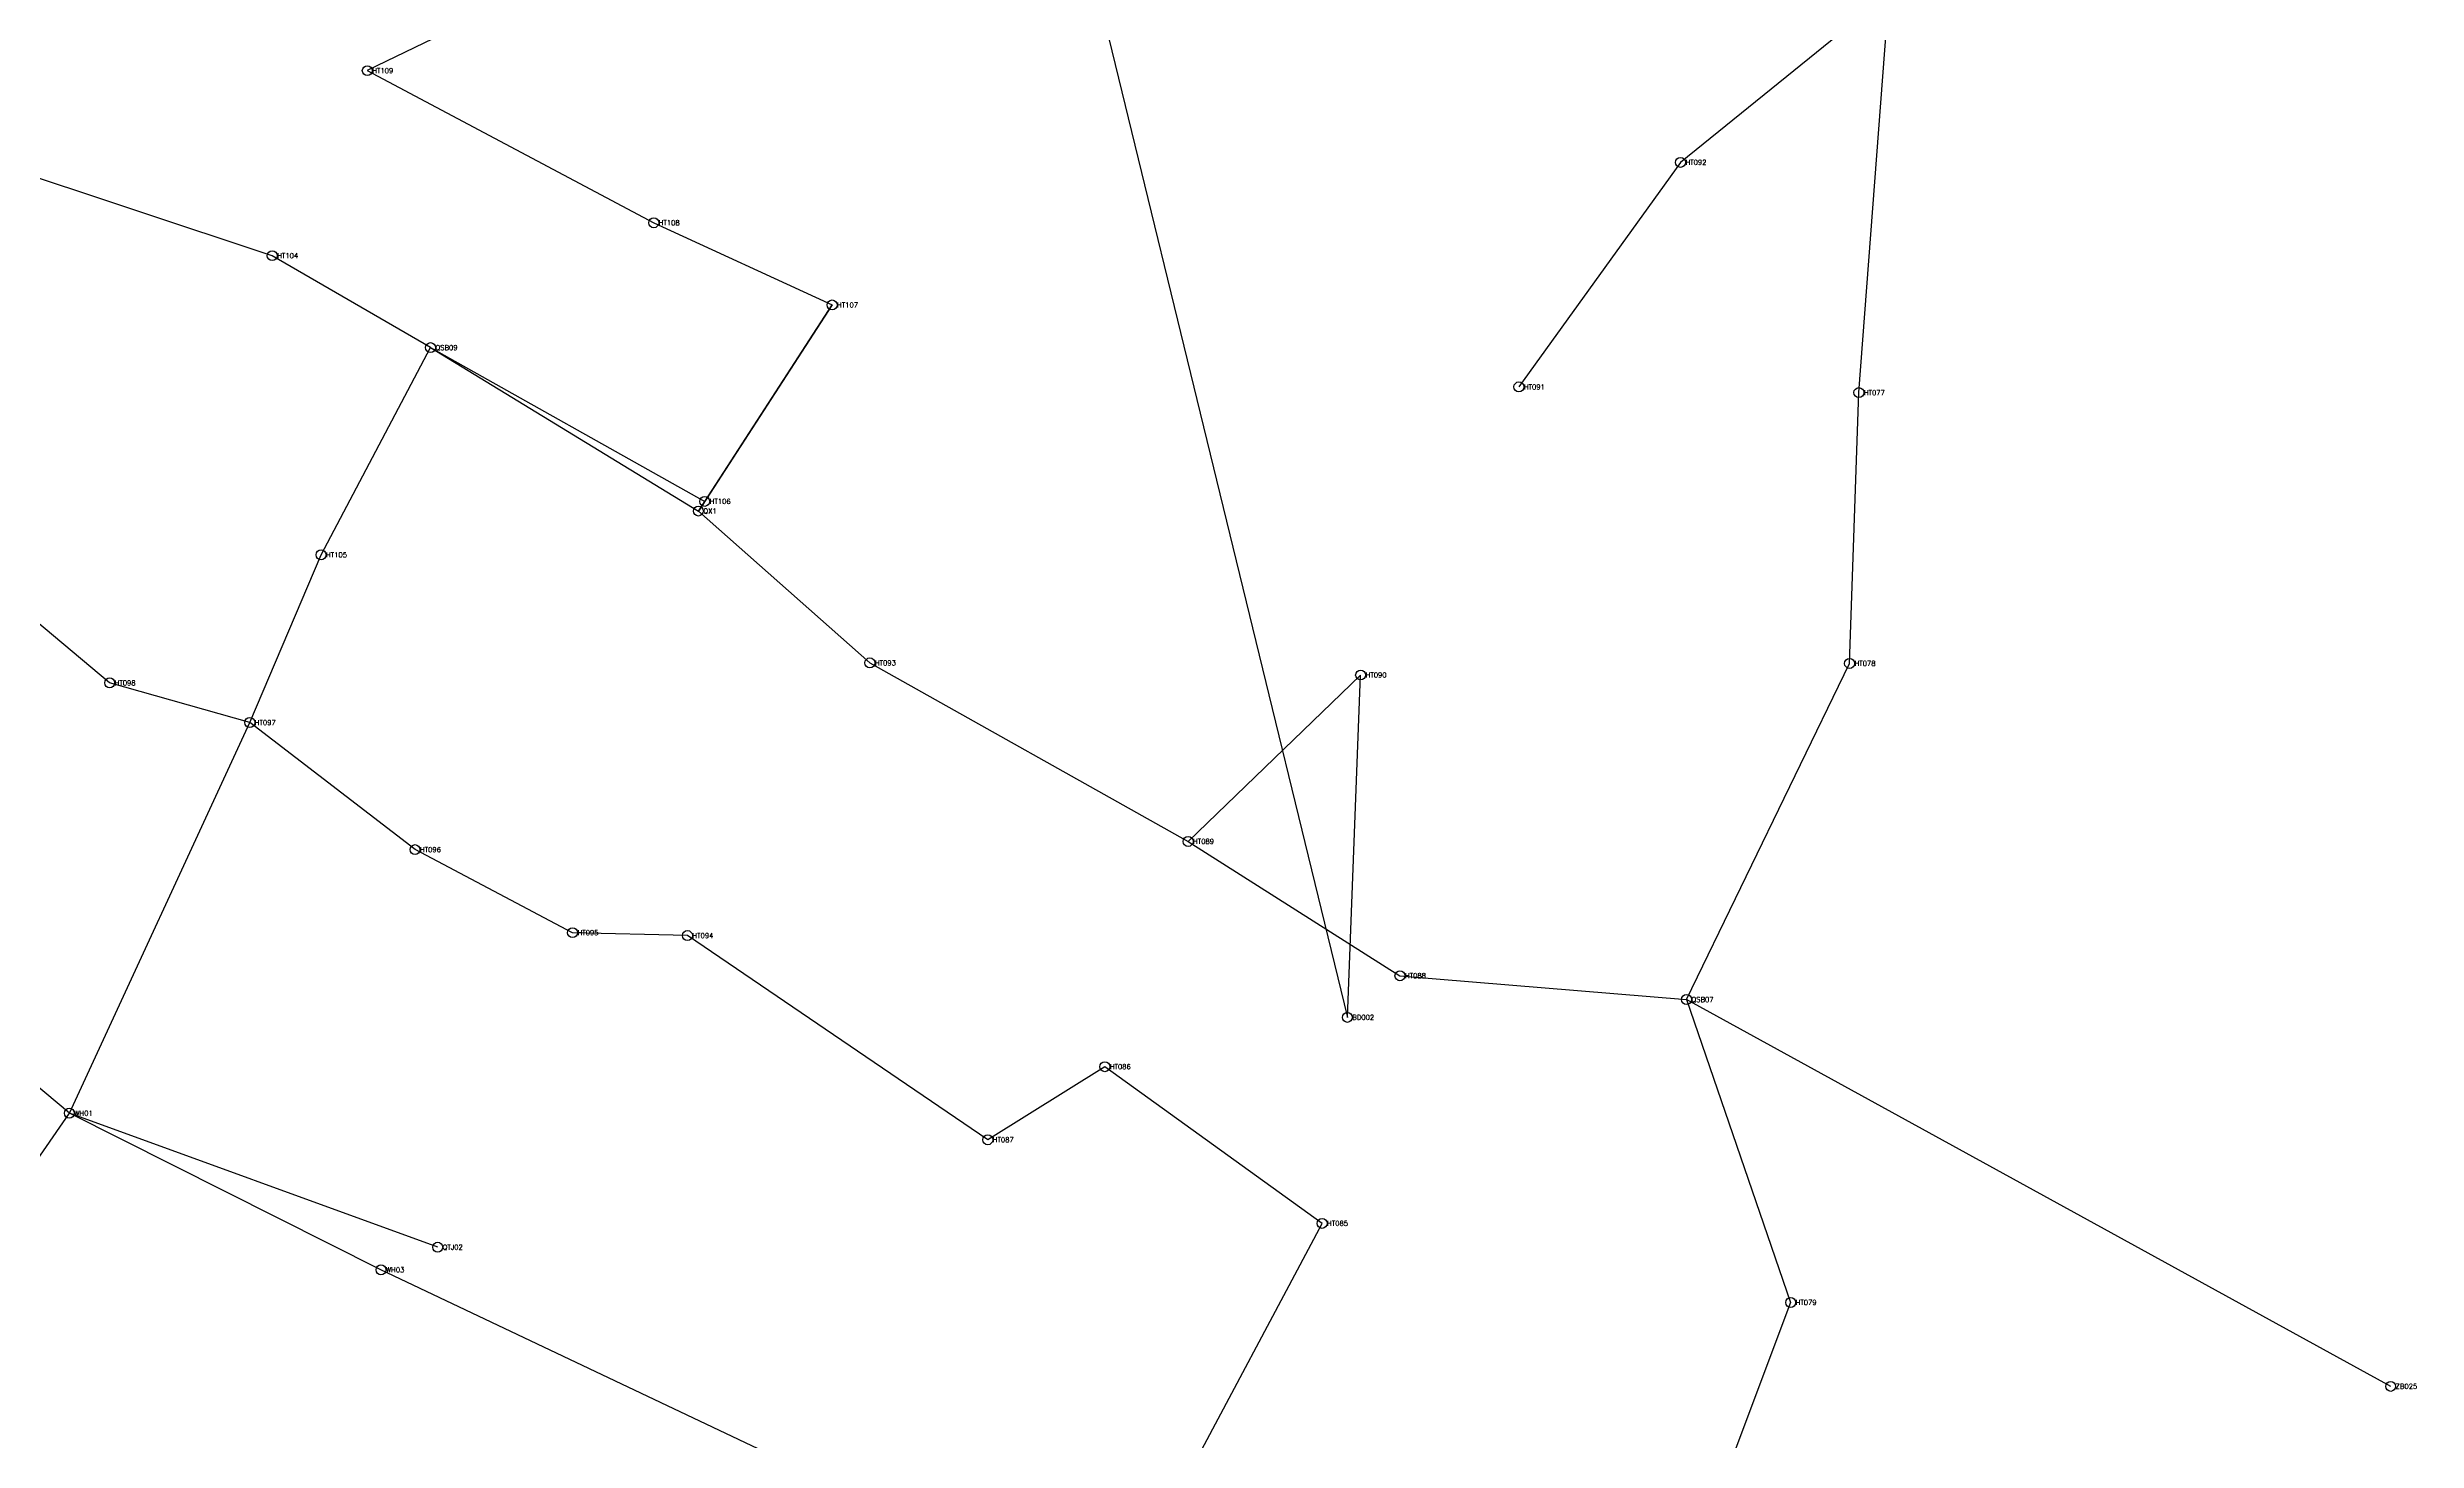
# Model space of a CAD drawing. Extents: x 249003 to 251270, y 2746050 to 2748778.
# Drawn here: x 250215.3 to 250690.2, y 2748195.5 to 2748474.6 of the extents above; entities that cross this region are included whole.
import ezdxf

# ---------------------------------------------------------------- set-up
doc = ezdxf.new("R2010")
doc.units = 0
doc.styles.get("Standard").update_dxf_attribs({"font": 'simplex'})

msp = doc.modelspace()

# ---------------------------------------------------------------- linework, layer by layer
at = {"color": 4}
for p, q in [((250382.959, 2748661.647), (250475.85, 2748280.308)), ((250366.466, 2748512.139), (250279.42, 2748469.974)), ((250584.403, 2748485.388), (250542.621, 2748451.597)), ((250578.38, 2748405.474), (250584.403, 2748485.388)), ((250279.42, 2748469.974), (250336.832, 2748439.502)), ((250260.372, 2748432.908), (250205.102, 2748451.233)), ((250542.621, 2748451.597), (250510.234, 2748406.611)), ((250336.832, 2748439.502), (250372.58, 2748423.032)), ((250292.094, 2748414.482), (250260.372, 2748432.908)), ((250372.58, 2748423.032), (250345.78, 2748381.751)), ((250347.05, 2748383.678), (250372.58, 2748423.032)), ((250270.148, 2748372.972), (250292.094, 2748414.482)), ((250292.094, 2748414.482), (250345.78, 2748381.751)), ((250292.094, 2748414.482), (250347.05, 2748383.678)), ((250576.509, 2748351.217), (250578.38, 2748405.474)), ((250345.78, 2748381.751), (250347.05, 2748383.678)), ((250345.78, 2748381.751), (250380.158, 2748351.323)), ((250255.864, 2748339.374), (250270.148, 2748372.972)), ((250227.783, 2748347.326), (250201.219, 2748369.544)), ((250380.158, 2748351.323), (250443.927, 2748315.555)), ((250543.833, 2748283.882), (250576.509, 2748351.217)), ((250255.864, 2748339.374), (250227.783, 2748347.326)), ((250443.927, 2748315.555), (250478.511, 2748348.896)), ((250475.85, 2748280.308), (250478.511, 2748348.896)), ((250219.701, 2748261.107), (250255.864, 2748339.374)), ((250288.982, 2748313.909), (250255.864, 2748339.374)), ((250320.567, 2748297.273), (250288.982, 2748313.909)), ((250443.927, 2748315.555), (250486.398, 2748288.638)), ((250219.701, 2748261.107), (250173.546, 2748299.834)), ((250343.584, 2748296.694), (250320.567, 2748297.273)), ((250403.782, 2748255.784), (250343.584, 2748296.694)), ((250486.398, 2748288.638), (250543.833, 2748283.882)), ((250684.958, 2748206.379), (250543.833, 2748283.882)), ((250543.833, 2748283.882), (250564.7, 2748223.181)), ((250427.244, 2748270.425), (250403.782, 2748255.784)), ((250470.789, 2748239.033), (250427.244, 2748270.425)), ((250176.359, 2748198.357), (250219.701, 2748261.107)), ((250282.166, 2748229.724), (250219.701, 2748261.107)), ((250293.527, 2748234.256), (250219.701, 2748261.107)), ((250428.398, 2748159.352), (250470.789, 2748239.033)), ((250365.615, 2748190.121), (250282.166, 2748229.724)), ((250564.7, 2748223.181), (250534.898, 2748143.98))]:
    msp.add_line(p, q, dxfattribs=at)
for centre in [(250279.42, 2748469.974), (250542.621, 2748451.597), (250336.832, 2748439.502), (250260.372, 2748432.908), (250372.58, 2748423.032), (250292.094, 2748414.482), (250510.234, 2748406.611), (250578.38, 2748405.474), (250345.78, 2748381.751), (250347.05, 2748383.678), (250270.148, 2748372.972), (250380.158, 2748351.323), (250478.511, 2748348.896), (250576.509, 2748351.217), (250227.783, 2748347.326), (250255.864, 2748339.374), (250443.927, 2748315.555), (250288.982, 2748313.909), (250320.567, 2748297.273), (250343.584, 2748296.694), (250486.398, 2748288.638), (250543.833, 2748283.882), (250475.85, 2748280.308), (250427.244, 2748270.425), (250219.701, 2748261.107), (250403.782, 2748255.784), (250470.789, 2748239.033), (250293.527, 2748234.256), (250282.166, 2748229.724), (250564.7, 2748223.181), (250684.958, 2748206.379)]:
    msp.add_circle(centre, 1)

# ---------------------------------------------------------------- texts
at = {"color": 5}
for s, p in [('HT109', (250280.42, 2748469.474)), ('HT092', (250543.621, 2748451.097)), ('HT108', (250337.832, 2748439.002)), ('HT104', (250261.372, 2748432.408)), ('HT107', (250373.58, 2748422.532)), ('QSB09', (250293.094, 2748413.982)), ('HT091', (250511.234, 2748406.111)), ('HT077', (250579.38, 2748404.974)), ('HT106', (250348.05, 2748383.178)), ('QX1', (250346.78, 2748381.251)), ('HT105', (250271.148, 2748372.472)), ('HT093', (250381.158, 2748350.823)), ('HT090', (250479.511, 2748348.396)), ('HT078', (250577.509, 2748350.717)), ('HT098', (250228.783, 2748346.826)), ('HT097', (250256.864, 2748338.874)), ('HT089', (250444.927, 2748315.055)), ('HT096', (250289.982, 2748313.409)), ('HT095', (250321.567, 2748296.773)), ('HT094', (250344.584, 2748296.194)), ('HT088', (250487.398, 2748288.138)), ('QSB07', (250544.833, 2748283.382)), ('BD002', (250476.85, 2748279.808)), ('HT086', (250428.244, 2748269.925)), ('WH01', (250220.701, 2748260.607)), ('HT087', (250404.782, 2748255.284)), ('HT085', (250471.789, 2748238.533)), ('QTJ02', (250294.527, 2748233.756)), ('WH03', (250283.166, 2748229.224)), ('HT079', (250565.7, 2748222.681)), ('ZB025', (250685.958, 2748205.879))]:
    msp.add_text(s, height=1, dxfattribs=at).set_placement(p)

doc.saveas('drawing.dxf')
